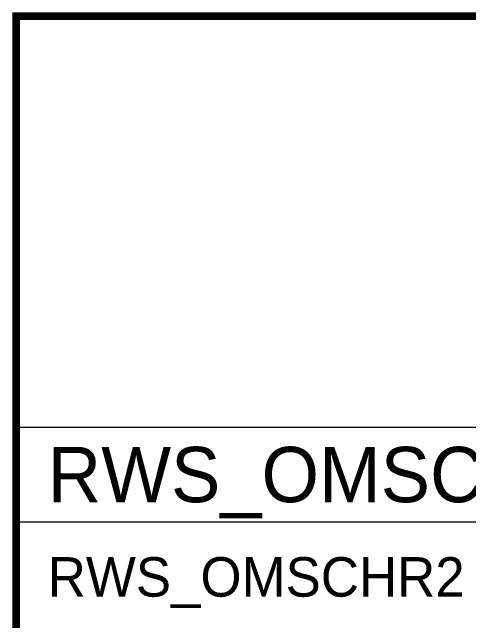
# Model space of a CAD drawing. Extents: x -170 to 15, y -9 to 70.
# Drawn here: x -170.25 to -141.3, y 31.68 to 70.25 of the extents above; entities that cross this region are included whole.
import ezdxf

# ---------------------------------------------------------------- set-up
doc = ezdxf.new("R2010")
doc.units = 0
doc.header["$MEASUREMENT"] = 0
for name, color, linetype in [('TO-XX-STEMPEL', 7, 'CONTINUOUS'), ('TO-XX-T25_1', 7, 'CONTINUOUS'), ('TO-XX-T35_1', 7, 'CONTINUOUS')]:
    doc.layers.add(name, color=color, linetype=linetype)
doc.styles.add('RTW_ISO', font='iso-rtw.shx')

msp = doc.modelspace()

# ---------------------------------------------------------------- linework, layer by layer
at = {"layer": 'TO-XX-STEMPEL'}
for p, q in [((-170, 44), (0, 44)), ((-170, 38), (-37.5, 38))]:
    msp.add_line(p, q, dxfattribs=at)
at = {"layer": 'TO-XX-STEMPEL', "const_width": 0.5}
msp.add_lwpolyline([(0, 0), (0, 70), (-170, 70), (-170, 0), (0, 0)], dxfattribs=at)

# ---------------------------------------------------------------- texts
at = {"layer": 'TO-XX-T25_1', "style": 'RTW_ISO', "flags": 8}
msp.add_attdef('RWS_OMSCHR2', (-168, 33.275), '', height=2.5, dxfattribs=at)
at = {"layer": 'TO-XX-T35_1', "style": 'RTW_ISO', "flags": 8}
msp.add_attdef('RWS_OMSCHR1', (-168, 39.25), '', height=3.5, dxfattribs=at)

doc.saveas('drawing.dxf')
